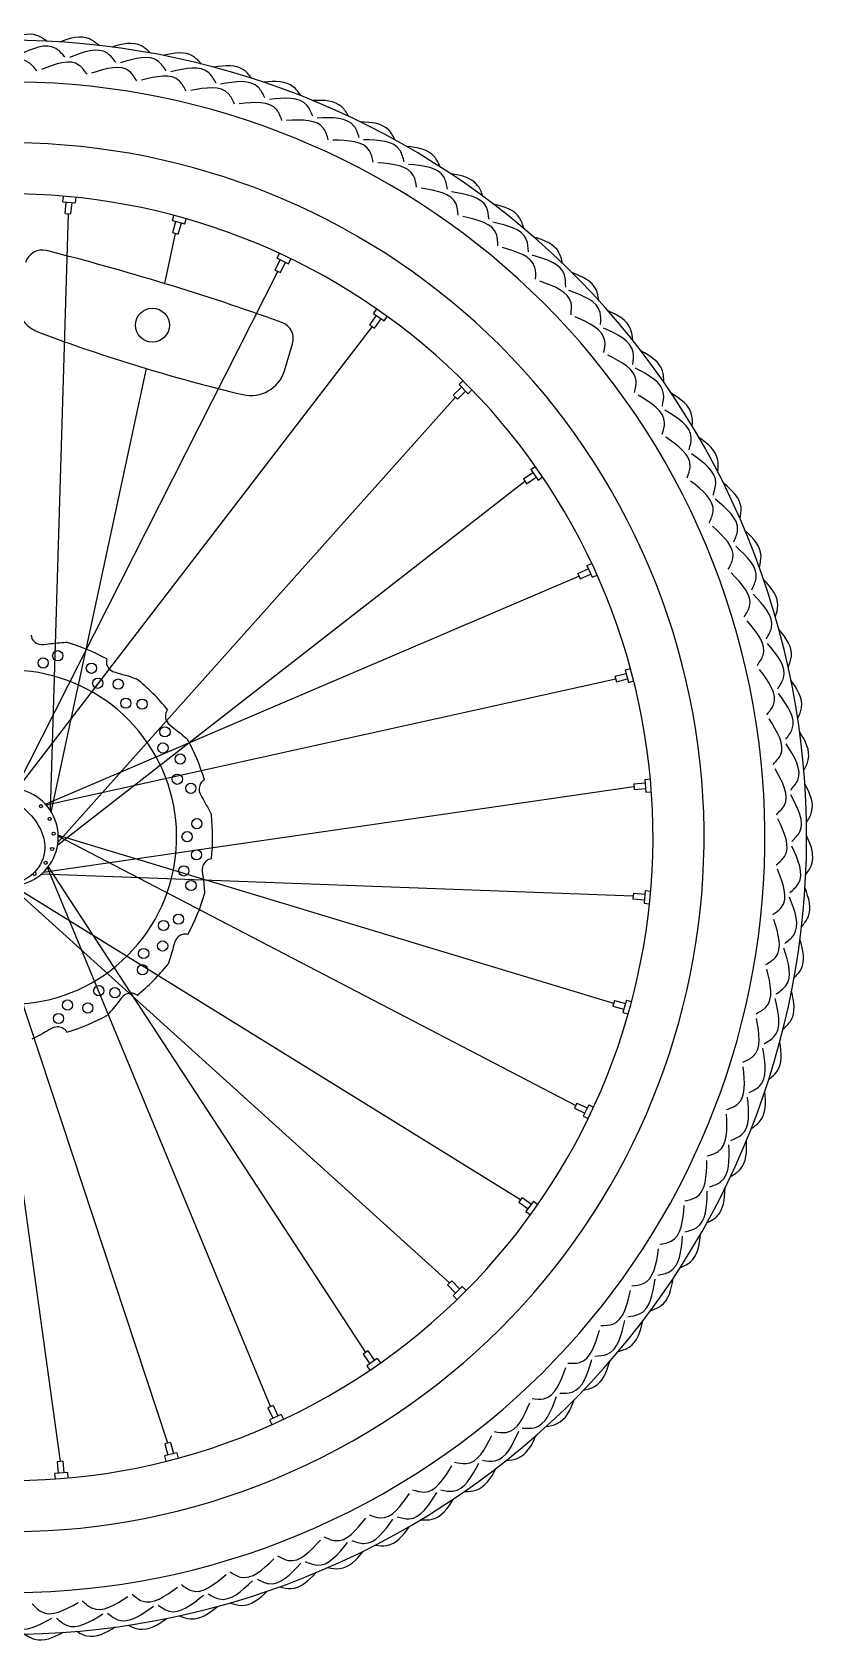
# Model space of a CAD drawing. Header units: millimetres. Extents: x -1488 to 354, y -1 to 1042.
# Drawn here: x 18 to 354, y -1 to 692 of the extents above; entities that cross this region are included whole.
import ezdxf

# ---------------------------------------------------------------- set-up
doc = ezdxf.new("R2010")
doc.units = ezdxf.units.MM
doc.layers.add('ceco.net 420', color=7, linetype='Continuous')

msp = doc.modelspace()

# ---------------------------------------------------------------- linework, layer by layer
at = {"layer": 'ceco.net 420'}
for p, q in [((30.78, 618.63), (31, 620.96)), ((30.78, 618.63), (36.26, 618.11)), ((31.82, 613.58), (32.28, 618.48)), ((34.29, 613.34), (34.75, 618.25)), ((36.26, 618.11), (36.48, 620.45)), ((33.05, 613.46), (25.27, 356.97)), ((31.82, 613.58), (34.29, 613.34)), ((77.89, 610.49), (78.51, 612.75)), ((77.89, 610.49), (83.2, 609.03)), ((78.04, 605.34), (79.35, 610.09)), ((80.43, 604.68), (81.74, 609.44)), ((83.2, 609.03), (83.82, 611.29)), ((74.59, 583.41), (79.23, 605.01)), ((78.04, 605.34), (80.43, 604.68)), ((122.87, 594.3), (123.88, 596.42)), ((10.56, 366.1), (123.25, 588.67)), ((122.13, 589.2), (124.24, 593.65)), ((122.13, 589.2), (124.36, 588.14)), ((122.87, 594.3), (127.84, 591.94)), ((124.36, 588.14), (126.48, 592.59)), ((127.84, 591.94), (128.85, 594.06)), ((162.74, 565.65), (165.59, 569.67)), ((164.36, 570.55), (165.72, 572.46)), ((164.36, 570.55), (168.85, 567.36)), ((164.76, 564.22), (167.61, 568.24)), ((168.85, 567.36), (170.21, 569.27)), ((163.75, 564.93), (10.99, 366.04)), ((162.74, 565.65), (164.76, 564.22)), ((126.02, 545.86), (129.56, 557.46)), ((25.78, 356.17), (66.74, 546.84)), ((201.09, 539.95), (202.76, 541.59)), ((201.09, 539.95), (204.96, 536.03)), ((199.52, 534.53), (28.69, 343.05)), ((198.65, 535.41), (202.16, 538.87)), ((198.65, 535.41), (200.39, 533.64)), ((200.39, 533.64), (203.9, 537.11)), ((204.96, 536.03), (206.63, 537.68)), ((28.56, 342.1), (229.46, 498.37)), ((228.76, 499.39), (232.81, 502.19)), ((228.76, 499.39), (230.17, 497.35)), ((230.17, 497.35), (234.22, 500.15)), ((231.95, 503.43), (233.88, 504.77)), ((231.95, 503.43), (235.08, 498.91)), ((235.08, 498.91), (237.01, 500.24)), ((23.28, 359.5), (252.67, 457.56)), ((252.16, 458.69), (256.64, 460.74)), ((252.16, 458.69), (253.19, 456.44)), ((253.19, 456.44), (257.67, 458.49)), ((256.01, 462.12), (258.14, 463.09)), ((256.01, 462.12), (258.3, 457.11)), ((258.3, 457.11), (260.43, 458.09)), ((268.13, 414.54), (272.9, 415.79)), ((272.52, 417.25), (274.79, 417.84)), ((272.52, 417.25), (273.91, 411.93)), ((268.44, 413.34), (23.58, 359.17)), ((268.13, 414.54), (268.76, 412.15)), ((268.76, 412.15), (273.53, 413.39)), ((273.91, 411.93), (276.18, 412.52)), ((276.3, 367.06), (22.35, 330.18)), ((276.2, 368.29), (281.11, 368.69)), ((276.2, 368.29), (276.4, 365.82)), ((280.99, 370.2), (283.33, 370.39)), ((280.99, 370.2), (281.43, 364.71)), ((276.4, 365.82), (281.31, 366.22)), ((281.43, 364.71), (283.77, 364.9)), ((28.79, 346.26), (267.54, 273.93)), ((251.2, 229.92), (28.8, 345.82)), ((24.5, 332.58), (160.9, 123.71)), ((-5.29, 328.99), (29.59, 76.87)), ((75.88, 84.72), (-4.53, 328.41)), ((21.65, 329.54), (275.99, 320.11)), ((120.09, 100.49), (24.23, 332.24)), ((8.28, 324.36), (197.06, 153.65)), ((227.47, 189.42), (9.23, 324.4)), ((276.11, 321.34), (275.88, 318.88)), ((275.88, 318.88), (280.79, 318.42)), ((276.11, 321.34), (281.02, 320.88)), ((281.16, 322.39), (280.65, 316.91)), ((281.16, 322.39), (283.49, 322.17)), ((280.65, 316.91), (282.98, 316.69)), ((267.87, 275.13), (267.22, 272.74)), ((267.22, 272.74), (271.97, 271.43)), ((267.87, 275.13), (272.63, 273.82)), ((273.03, 275.28), (271.57, 269.97)), ((271.57, 269.97), (273.83, 269.35)), ((273.03, 275.28), (275.29, 274.66)), ((251.73, 231.04), (250.67, 228.8)), ((250.67, 228.8), (255.13, 226.69)), ((251.73, 231.04), (256.19, 228.93)), ((256.84, 230.3), (254.48, 225.32)), ((256.84, 230.3), (258.95, 229.29)), ((254.48, 225.32), (256.6, 224.32)), ((228.18, 190.43), (226.75, 188.41)), ((226.75, 188.41), (230.77, 185.55)), ((228.18, 190.43), (232.2, 187.57)), ((233.08, 188.81), (229.89, 184.32)), ((233.08, 188.81), (234.99, 187.45)), ((229.89, 184.32), (231.81, 182.96)), ((197.94, 154.52), (196.18, 152.78)), ((196.18, 152.78), (199.64, 149.27)), ((197.94, 154.52), (201.4, 151.01)), ((202.48, 152.07), (198.56, 148.21)), ((198.56, 148.21), (200.21, 146.54)), ((202.48, 152.07), (204.13, 150.41)), ((161.92, 124.41), (159.88, 123)), ((159.88, 123), (162.69, 118.95)), ((165.97, 121.21), (161.44, 118.09)), ((161.44, 118.09), (162.77, 116.16)), ((161.92, 124.41), (164.72, 120.35)), ((165.97, 121.21), (167.3, 119.28)), ((121.22, 101.01), (118.97, 99.98)), ((118.97, 99.98), (121.02, 95.5)), ((124.65, 97.16), (119.65, 94.87)), ((121.22, 101.01), (123.27, 96.53)), ((124.65, 97.16), (125.63, 95.03)), ((119.65, 94.87), (120.63, 92.74)), ((77.07, 85.04), (74.68, 84.41)), ((74.68, 84.41), (75.92, 79.64)), ((77.07, 85.04), (78.32, 80.27)), ((30.83, 76.97), (28.36, 76.77)), ((28.36, 76.77), (28.76, 71.86)), ((30.83, 76.97), (31.22, 72.06)), ((79.78, 80.65), (74.46, 79.26)), ((74.46, 79.26), (75.05, 76.99)), ((79.78, 80.65), (80.38, 78.38)), ((32.73, 72.18), (27.25, 71.73)), ((27.25, 71.73), (27.44, 69.4)), ((32.73, 72.18), (32.92, 69.84))]:
    msp.add_line(p, q, dxfattribs=at)
for centre, radius in [((69.29, 565.54), 7.3), ((22.32, 420.26), 2.2), ((28.6, 423.36), 2.2), ((43.06, 417.99), 2.2), ((45.8, 411.55), 2.2), ((54.59, 411.17), 2.2), ((57.85, 402.99), 2.2), ((64.84, 402.53), 2.2), ((74.68, 390.65), 2.2), ((73.83, 383.7), 2.2), ((81.26, 378.97), 2.2), ((79.99, 370.26), 2.2), ((85.81, 366.37), 2.2), ((21.4, 358.69), 0.668), ((25.16, 353.25), 0.668), ((88.39, 351.16), 2.2), ((26.83, 346.85), 0.668), ((84.18, 345.57), 2.2), ((26.21, 340.27), 0.668), ((88.25, 337.76), 2.2), ((23.38, 334.3), 0.668), ((82.8, 330.85), 2.2), ((85.89, 324.57), 2.2), ((80.52, 310.1), 2.2), ((74.08, 307.37), 2.2), ((73.7, 298.57), 2.2), ((65.52, 295.31), 2.2), ((65.06, 288.33), 2.2), ((46.23, 279.34), 2.2), ((53.18, 278.48), 2.2), ((32.79, 273.18), 2.2), ((41.51, 271.91), 2.2), ((28.9, 267.36), 2.2)]:
    msp.add_circle(centre, radius, dxfattribs=at)
for centre, radius, start, end in [((7.85, 345.32), 342.61, 119.60291, 109.63328), ((7.85, 345.32), 324.72, 120.55788, 110.14544), ((7.85, 345.32), 298.54, 121.75851, 111.76654), ((7.85, 345.32), 276.61, 122.44386, 114.06038), ((21.97, 590.33), 7.5, 75.73456, 163.01195), ((-250.38, -480.83), 1112.75, 70.28933, 75.73456), ((25.6, 576.53), 15, 163.01195, 249.48403), ((281.89, 1261.45), 746.29, 249.48403, 256.53986), ((122.39, 559.66), 7.5, 343.01195, 70.28933), ((111.67, 550.24), 15, 256.53986, 343.01195), ((7.85, 345.32), 87.33, 61.40162, 73.81864), ((7.85, 345.32), 71.87, 151.44028, 118.4291), ((7.85, 345.32), 87.33, 38.90162, 51.31864), ((7.85, 345.32), 87.33, 16.40162, 28.81864), ((7.85, 345.32), 20.96, 188.38419, 103.20084), ((7.85, 345.32), 87.33, 353.90162, 6.31864), ((18.67, 329.65), 0.668, 176.39259, 93.04487), ((7.85, 345.32), 87.33, 331.40162, 343.81864), ((7.85, 345.32), 87.33, 308.90162, 321.31864), ((7.85, 345.32), 87.33, 286.40162, 298.81864)]:
    msp.add_arc(centre, radius, start, end, dxfattribs=at)
for points in [[(23.98, 687.54), (22.57, 688.61), (17.49, 692.09), (11.5, 690.01), (7.1, 687.92)], [(46.33, 685.75), (44.99, 686.91), (40.15, 690.72), (34.04, 689.03), (29.51, 687.24)], [(68.51, 682.51), (67.25, 683.75), (62.67, 687.87), (56.46, 686.58), (51.82, 685.09)], [(90.44, 677.82), (89.26, 679.14), (84.96, 683.55), (78.68, 682.67), (73.95, 681.48)], [(112.01, 671.71), (110.92, 673.1), (106.92, 677.78), (100.59, 677.32), (95.8, 676.44)], [(133.13, 664.2), (132.14, 665.66), (128.45, 670.59), (122.11, 670.54), (117.27, 669.98)], [(153.72, 655.32), (152.82, 656.84), (149.46, 662.01), (143.13, 662.37), (138.27, 662.13)], [(173.68, 645.12), (172.89, 646.7), (169.87, 652.07), (163.58, 652.84), (158.71, 652.92)], [(192.93, 633.63), (192.24, 635.26), (189.59, 640.81), (183.36, 642), (178.5, 642.4)], [(211.39, 620.91), (210.81, 622.58), (208.53, 628.29), (202.39, 629.89), (197.57, 630.6)], [(228.98, 607), (228.51, 608.71), (226.6, 614.56), (220.58, 616.55), (215.82, 617.58)], [(245.62, 591.98), (245.27, 593.71), (243.75, 599.68), (237.87, 602.06), (233.18, 603.4)], [(261.25, 575.9), (261, 577.65), (259.88, 583.71), (254.17, 586.47), (249.58, 588.11)], [(275.78, 558.83), (275.66, 560.6), (274.93, 566.71), (269.41, 569.84), (264.94, 571.78)], [(289.18, 540.85), (289.16, 542.62), (288.84, 548.77), (283.53, 552.25), (279.2, 554.48)], [(301.36, 522.04), (301.47, 523.8), (301.54, 529.96), (296.48, 533.78), (292.3, 536.28)], [(312.29, 502.46), (312.51, 504.21), (312.99, 510.35), (308.19, 514.5), (304.18, 517.27)], [(321.92, 482.21), (322.25, 483.95), (323.13, 490.04), (318.61, 494.49), (314.79, 497.52)], [(330.2, 461.38), (330.64, 463.09), (331.92, 469.11), (327.7, 473.85), (324.09, 477.12)], [(337.1, 440.05), (337.66, 441.73), (339.32, 447.65), (335.42, 452.65), (332.03, 456.15)], [(342.59, 418.31), (343.25, 419.95), (345.31, 425.76), (341.74, 431), (338.59, 434.71)], [(346.65, 396.26), (347.42, 397.85), (349.84, 403.51), (346.63, 408.98), (343.73, 412.89)], [(349.25, 373.99), (350.13, 375.53), (352.92, 381.02), (350.07, 386.69), (347.43, 390.78)], [(350.4, 351.6), (351.37, 353.08), (354.51, 358.38), (352.04, 364.22), (349.67, 368.47)], [(350.08, 329.19), (351.14, 330.6), (354.63, 335.67), (352.54, 341.66), (350.46, 346.07)], [(348.29, 306.84), (349.44, 308.18), (353.25, 313.02), (351.56, 319.13), (349.77, 323.66)], [(345.04, 284.66), (346.28, 285.91), (350.4, 290.49), (349.11, 296.7), (347.62, 301.34)], [(340.35, 262.73), (341.67, 263.91), (346.08, 268.21), (345.2, 274.49), (344.02, 279.21)], [(334.24, 241.16), (335.64, 242.25), (340.32, 246.25), (339.85, 252.58), (338.98, 257.37)], [(326.73, 220.04), (328.19, 221.03), (333.12, 224.72), (333.07, 231.06), (332.51, 235.9)], [(317.85, 199.45), (319.38, 200.35), (324.54, 203.7), (324.9, 210.04), (324.66, 214.9)], [(307.65, 179.49), (309.23, 180.28), (314.6, 183.29), (315.38, 189.59), (315.46, 194.46)], [(296.16, 160.23), (297.79, 160.92), (303.35, 163.58), (304.53, 169.81), (304.93, 174.66)], [(283.44, 141.77), (285.11, 142.35), (290.83, 144.64), (292.42, 150.78), (293.13, 155.6)], [(269.54, 124.19), (271.24, 124.66), (277.1, 126.56), (279.09, 132.59), (280.11, 137.35)], [(254.51, 107.54), (256.25, 107.9), (262.21, 109.42), (264.59, 115.3), (265.93, 119.99)], [(238.44, 91.92), (240.19, 92.16), (246.24, 93.29), (249, 99), (250.64, 103.59)], [(221.37, 77.38), (223.13, 77.51), (229.25, 78.24), (232.37, 83.76), (234.31, 88.23)], [(203.39, 63.99), (205.16, 64), (211.31, 64.33), (214.79, 69.63), (217.01, 73.97)], [(184.57, 51.81), (186.33, 51.7), (192.49, 51.63), (196.31, 56.69), (198.82, 60.87)], [(164.99, 40.88), (166.75, 40.66), (172.89, 40.18), (177.03, 44.98), (179.8, 48.99)], [(144.75, 31.25), (146.48, 30.92), (152.58, 30.04), (157.03, 34.56), (160.05, 38.38)], [(123.91, 22.97), (125.62, 22.52), (131.65, 21.25), (136.38, 25.47), (139.65, 29.08)], [(102.58, 16.07), (104.26, 15.51), (110.19, 13.84), (115.19, 17.75), (118.69, 21.14)], [(80.84, 10.58), (82.48, 9.91), (88.29, 7.86), (93.53, 11.43), (97.25, 14.58)], [(58.8, 6.52), (60.39, 5.75), (66.05, 3.32), (71.51, 6.54), (75.43, 9.44)], [(14.14, 2.77), (15.61, 1.8), (20.91, -1.35), (26.75, 1.13), (31.01, 3.49)], [(36.53, 3.91), (38.07, 3.04), (43.55, 0.25), (49.22, 3.1), (53.31, 5.74)]]:
    msp.add_open_spline(points, degree=3, knots=[1.290026, 1.290026, 1.290026, 1.290026, 6.384144, 19.446481, 19.446481, 19.446481, 19.446481], dxfattribs=at)
for points in [[(31.63, 680.83), (27.8, 684.46), (11.67, 681.64)], [(53.52, 678.55), (49.93, 682.43), (33.66, 680.67)], [(19.66, 674.89), (16.09, 678.5), (-0.04, 675.68)], [(41.19, 673.41), (37.87, 677.24), (21.59, 675.49)], [(75.22, 674.85), (71.89, 678.95), (55.53, 678.27)], [(62.58, 670.53), (59.51, 674.57), (43.15, 673.88)], [(83.73, 666.25), (80.93, 670.49), (64.57, 670.87)], [(96.63, 669.74), (93.58, 674.05), (77.21, 674.43)], [(104.56, 660.6), (102.05, 665.01), (85.74, 666.47)], [(117.66, 663.24), (114.89, 667.74), (98.58, 669.19)], [(124.97, 653.6), (122.75, 658.16), (106.57, 660.68)], [(138.21, 655.38), (135.75, 660.05), (119.57, 662.57)], [(144.88, 645.28), (142.97, 649.98), (126.99, 653.55)], [(158.21, 646.19), (156.06, 651.01), (140.08, 654.58)], [(164.21, 635.68), (162.6, 640.49), (146.89, 645.1)], [(177.57, 635.71), (175.74, 640.66), (160.03, 645.27)], [(182.87, 624.83), (181.58, 629.74), (166.2, 635.36)], [(196.2, 623.99), (194.69, 629.05), (179.32, 634.67)], [(200.77, 612.79), (199.81, 617.77), (184.83, 624.39)], [(214.02, 611.07), (212.85, 616.22), (197.88, 622.84)], [(217.85, 599.6), (217.22, 604.63), (202.71, 612.21)], [(230.96, 597.02), (230.13, 602.23), (215.62, 609.82)], [(234.03, 585.32), (233.73, 590.38), (219.75, 598.9)], [(246.95, 581.89), (246.46, 587.14), (232.47, 595.66)], [(249.25, 570.01), (249.27, 575.08), (235.88, 584.5)], [(261.91, 565.74), (261.76, 571.02), (248.37, 580.44)], [(263.42, 553.74), (263.78, 558.8), (251.03, 569.07)], [(275.78, 548.66), (275.98, 553.93), (263.23, 564.2)], [(276.51, 536.58), (277.2, 541.6), (265.14, 552.69)], [(288.5, 530.7), (289.05, 535.95), (277, 547.03)], [(288.44, 518.6), (289.46, 523.57), (278.16, 535.41)], [(300.03, 511.95), (300.92, 517.15), (289.61, 529)], [(299.18, 499.88), (300.51, 504.77), (290.01, 517.33)], [(310.3, 492.48), (311.53, 497.61), (301.02, 510.17)], [(308.66, 480.49), (310.32, 485.29), (300.66, 498.51)], [(319.28, 472.38), (320.84, 477.43), (311.18, 490.65)], [(316.86, 460.53), (318.82, 465.2), (310.05, 479.03)], [(326.92, 451.74), (328.81, 456.67), (320.03, 470.5)], [(323.73, 440.07), (326, 444.61), (318.15, 458.98)], [(333.2, 430.65), (335.4, 435.44), (327.55, 449.81)], [(329.25, 419.21), (331.81, 423.59), (324.92, 438.44)], [(17.13, 432.16), (17.46, 430.94), (18.59, 429.38), (20.73, 428.3), (24.54, 428.45), (32.19, 429.19)], [(338.08, 409.19), (340.6, 413.83), (333.7, 428.68)], [(49.65, 422), (49.49, 420.74), (49.94, 418.87), (51.51, 417.06), (55.09, 415.73), (62.43, 413.49)], [(333.4, 398.03), (336.24, 402.23), (330.33, 417.5)], [(341.55, 387.45), (344.36, 391.92), (338.46, 407.19)], [(75.82, 400.16), (75.19, 399.06), (74.89, 397.17), (75.64, 394.89), (78.44, 392.29), (84.37, 387.42)], [(336.15, 376.63), (339.26, 380.63), (334.36, 396.26)], [(343.59, 365.53), (346.69, 369.81), (341.8, 385.43)], [(-12.96, 376.21), (4.97, 364.45), (21.14, 348.74), (22.88, 339.09), (17.62, 329.35), (9.62, 325.63), (2.18, 326.27), (-0.79, 327.87), (-11.79, 340.77), (-25.54, 356.91)], [(337.49, 355.09), (340.86, 358.88), (336.99, 374.79)], [(91.63, 369.98), (90.63, 369.21), (89.62, 367.57), (89.45, 365.18), (91.04, 361.71), (94.65, 354.93)], [(344.2, 343.53), (347.57, 347.59), (343.7, 363.51)], [(337.42, 333.51), (341.03, 337.07), (338.21, 353.2)], [(343.36, 321.54), (346.99, 325.37), (344.18, 341.5)], [(94.69, 336.04), (93.47, 335.71), (91.91, 334.58), (90.84, 332.44), (90.98, 328.62), (91.72, 320.98)], [(335.95, 311.98), (339.78, 315.3), (338.02, 331.58)], [(341.09, 299.65), (344.96, 303.23), (343.21, 319.51)], [(333.06, 290.59), (337.1, 293.66), (336.42, 310.02)], [(84.53, 303.51), (83.27, 303.68), (81.41, 303.23), (79.59, 301.66), (78.26, 298.08), (76.03, 290.73)], [(337.39, 277.95), (341.49, 281.28), (340.8, 297.63)], [(328.79, 269.44), (333.02, 272.23), (333.41, 288.6)], [(62.69, 277.35), (61.6, 277.98), (59.7, 278.28), (57.42, 277.53), (54.83, 274.73), (49.95, 268.8)], [(332.28, 256.54), (336.58, 259.59), (336.97, 275.96)], [(32.51, 261.54), (31.74, 262.54), (30.1, 263.54), (27.71, 263.72), (24.24, 262.13), (17.46, 258.51)], [(323.14, 248.61), (327.54, 251.12), (329, 267.43)], [(325.77, 235.51), (330.27, 238.28), (331.73, 254.58)], [(316.14, 228.19), (320.7, 230.41), (323.22, 246.59)], [(317.91, 214.95), (322.58, 217.42), (325.1, 233.6)], [(307.82, 208.28), (312.51, 210.2), (316.09, 226.18)], [(308.72, 194.95), (313.54, 197.11), (317.11, 213.09)], [(298.21, 188.96), (303.02, 190.56), (307.63, 206.27)], [(287.36, 170.3), (292.27, 171.59), (297.9, 186.97)], [(298.24, 175.6), (303.19, 177.43), (307.8, 193.14)], [(286.52, 156.97), (291.58, 158.47), (297.21, 173.85)], [(275.32, 152.4), (280.3, 153.36), (286.92, 168.33)], [(273.61, 139.15), (278.75, 140.32), (285.37, 155.29)], [(262.13, 135.31), (267.16, 135.95), (274.75, 150.46)], [(247.85, 119.13), (252.91, 119.44), (261.43, 133.42)], [(259.55, 122.21), (264.77, 123.04), (272.35, 137.55)], [(244.42, 106.22), (249.68, 106.71), (258.2, 120.69)], [(232.54, 103.92), (237.62, 103.9), (247.03, 117.29)], [(228.28, 91.26), (233.55, 91.41), (242.97, 104.8)], [(216.27, 89.74), (221.33, 89.38), (231.6, 102.14)], [(199.11, 76.66), (204.14, 75.97), (215.22, 88.02)], [(211.19, 77.39), (216.47, 77.19), (226.74, 89.94)], [(193.23, 64.66), (198.48, 64.12), (209.56, 76.17)], [(181.13, 64.72), (186.1, 63.71), (197.95, 75.01)], [(162.41, 53.99), (167.3, 52.65), (179.86, 63.16)], [(174.48, 53.14), (179.68, 52.25), (191.53, 63.55)], [(143.03, 44.51), (147.82, 42.85), (161.04, 52.51)], [(155.01, 42.87), (160.15, 41.64), (172.71, 52.14)], [(123.06, 36.31), (127.74, 34.35), (141.56, 43.12)], [(134.92, 33.89), (139.96, 32.33), (153.18, 41.99)], [(102.61, 29.44), (107.14, 27.17), (121.51, 35.02)], [(81.74, 23.92), (86.12, 21.36), (100.97, 28.25)], [(114.28, 26.25), (119.21, 24.36), (133.03, 33.13)], [(60.56, 19.77), (64.77, 16.93), (80.04, 22.84)], [(93.18, 19.97), (97.98, 17.76), (112.35, 25.61)], [(17.62, 15.68), (21.42, 12.31), (37.33, 16.18)], [(39.16, 17.02), (43.17, 13.91), (58.79, 18.81)], [(49.98, 11.61), (54.45, 8.8), (69.72, 14.71)], [(71.72, 15.08), (76.36, 12.57), (91.21, 19.46)], [(6.07, 8.97), (10.13, 5.6), (26.04, 9.46)], [(28.07, 9.57), (32.34, 6.48), (47.97, 11.37)]]:
    msp.add_spline(points, degree=3, dxfattribs=at)

doc.saveas('drawing.dxf')
